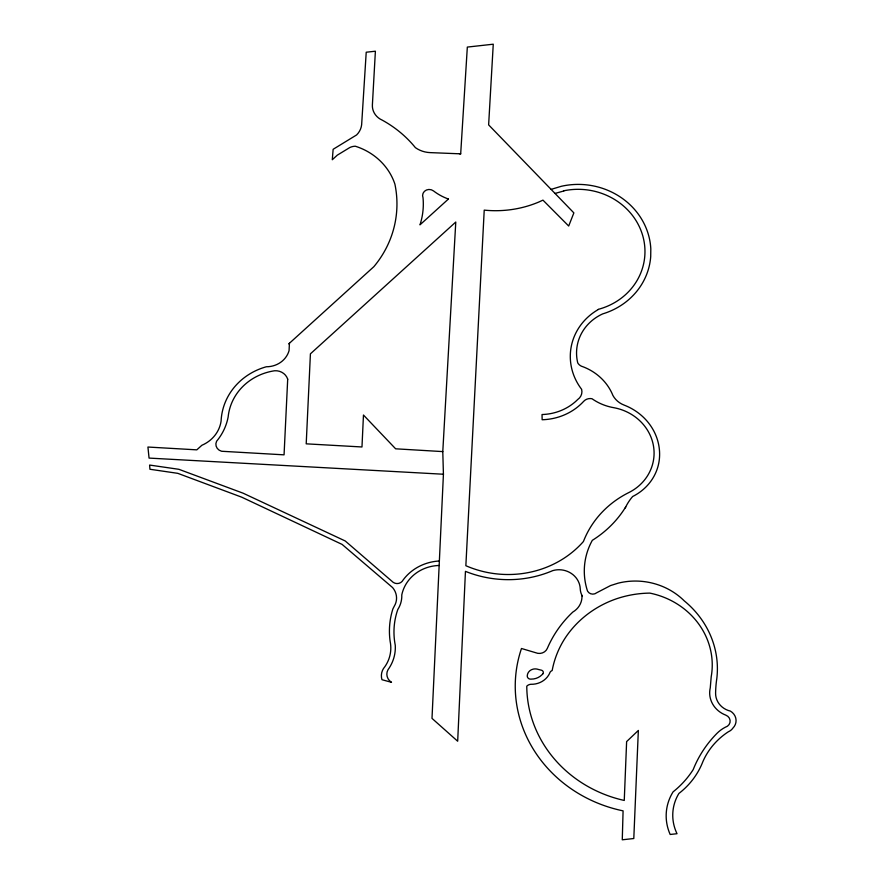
<?xml version="1.0" encoding="UTF-8"?>
<svg xmlns="http://www.w3.org/2000/svg" width="884" height="884" viewBox="0 0 884 884"><rect width="100%" height="100%" fill="white"/><g stroke="black" fill="none" stroke-linecap="round" stroke-linejoin="round"><path stroke-width="1.33" d="M289.422 343.268L289.068 350.639A23.846 22.144 6.6 0 1 266.349 366.761A64.952 60.311 6.6 0 0 221.099 421.005A34.222 31.78 6.6 0 1 201.872 445.271L196.812 449.846L147.926 447.039L149.065 458.089L443.425 474.233L432 718.383L457.68 741.234L465.448 571.351A107.075 99.417 6.6 0 0 552.776 570.611A20.962 19.459 6.6 0 1 580.247 588.788A18.708 17.371 6.6 0 0 581.959 595.44L582.258 596.004M288.759 343.865L373.866 266.67A111.262 103.306 6.6 0 0 394.905 184.148A60.996 56.631 6.6 0 0 355.335 146.225A12.619 11.724 6.6 0 0 349.766 147.562L337.301 155.153L332.296 159.728L333.135 149.297L356.595 134.954A19.227 17.857 6.6 0 0 361.633 124.81L366.219 52.222L375.391 51.206L372.385 104.964A16.774 15.58 6.6 0 0 382.197 120.125A111.384 103.417 6.6 0 1 415.392 147.65A25.846 24.001 6.6 0 0 430.099 152.612L460.686 153.838L467.327 47.084L493.261 44.2L488.631 124.876L573.86 212.889L568.699 226.028L542.953 200.138L538.897 201.994A105.516 97.969 6.6 0 1 484.222 210.127L465.857 565.716A98.897 91.825 6.6 0 0 583.429 541.505A99.019 91.936 6.6 0 1 628.8 492.576A48.985 45.482 6.6 0 0 653.464 445.89A48.985 45.482 6.6 0 0 614.181 407.756A50.941 47.305 6.6 0 1 592.004 398.728A8.652 8.033 6.6 0 0 583.694 401.314A57.836 53.703 6.6 0 1 542.146 419.745L542.036 414.53A51.736 48.034 6.6 0 0 577.716 399.513A10.663 9.901 6.6 0 0 581.628 389.336A60.322 56.012 6.6 0 1 598.346 309.499M442.785 451.602L455.779 222.039L310.417 353.832L306.207 443.834L361.976 446.972L363.468 415.038L395.634 448.807L442.785 451.602L443.425 474.233M625.242 507.946L625.728 506.93A55.106 51.161 6.6 0 1 632.624 496.521A52.222 48.487 6.6 0 0 659.53 457.116A56.222 52.2 6.6 0 0 624.082 405.082A21.326 19.802 6.6 0 1 612.91 395.457A52.399 48.653 6.6 0 0 582.832 366.705A8.265 7.68 6.6 0 1 577.749 362.915A47.648 44.233 6.6 0 1 602.733 313.875A71.261 66.167 6.6 0 0 650.712 256.636L650.812 248.89A71.538 66.422 6.6 0 0 561.318 186.292L551.097 189.386M555.03 193.452L563.87 190.955M459.47 153.739L460.686 153.838M563.826 190.778A65.825 61.118 6.6 0 1 642.668 235.464A65.825 61.118 6.6 0 1 598.302 309.345M581.959 595.44A20.078 18.641 6.6 0 1 572.821 612.059A119.572 111.019 6.6 0 0 547.318 648.403A8.785 8.155 6.6 0 1 535.494 652.657L521.483 648.491A135.153 125.484 6.6 0 0 623.087 810.86L622.27 839.8L633.795 838.518L638.347 730.449L626.623 741.588L624.259 800.451A124.699 115.782 6.6 0 1 526.776 686.183A6.321 5.868 6.6 0 1 530.82 684.293A20.199 18.752 6.6 0 0 549.605 673.398A4.321 4.011 6.6 0 1 552.168 670.547A102.29 94.975 6.6 0 1 563.826 640.171C575.683 620.955 594.457 606.534 615.684 599.065A102.29 94.975 6.6 0 1 649.839 593.109A77.792 72.234 6.6 0 1 711.2 676.779L710.272 687.774A25.426 23.603 6.6 0 0 725.797 715.134A6.873 6.387 6.6 0 1 727.421 726.217A34.377 31.923 6.6 0 0 717.023 733.311A120.235 111.638 6.6 0 0 693.189 769.61A97.737 90.754 6.6 0 1 673.078 791.865A51.968 48.255 6.6 0 0 670.171 834.474L677.022 833.711A48.101 44.653 6.6 0 1 678.901 793.456A80.985 75.195 6.6 0 0 702.813 761.787A73.98 68.698 6.6 0 1 728.416 731.731A10.973 10.188 6.6 0 0 732.891 728.118A11.912 11.061 6.6 0 0 730.405 711.101A19.205 17.835 6.6 0 1 715.598 693.255A126.832 117.76 6.6 0 1 716.847 678.249A95.737 88.886 6.6 0 0 684.282 600.888A66.167 61.438 6.6 0 0 618.082 583.186L610.546 585.562L596.7 592.766A5.868 5.448 6.6 0 1 587.529 591.109A72.886 67.67 6.6 0 1 592.313 540.334A110.124 102.246 6.6 0 0 625.728 506.93M439.149 565.473A39.935 37.073 6.6 0 0 401.789 594.888A28.852 26.796 6.6 0 1 397.811 609.485A78.654 73.029 6.6 0 0 395.27 645.276A43.161 40.078 6.6 0 1 388.032 669.674A10.398 9.658 6.6 0 0 391.502 682.304L381.965 679.708A15.614 14.498 6.6 0 1 384.883 666.658A37.338 34.664 6.6 0 0 390.153 641.464A84.798 78.731 6.6 0 1 392.894 608.899L394.198 606.336A17.945 16.663 6.6 0 0 392.618 587.595L342.108 544.411L241.708 497.173L177.794 473.338L149.937 469.26L149.617 465.061L178.877 469.305L243.067 493.173L345.235 540.975L393.258 582.39A6.542 6.077 6.6 0 0 402.121 581.407A48.233 44.786 6.6 0 1 439.359 560.986M287.698 379.17L284.062 454.84L221.597 451.26A7.658 7.105 6.6 0 1 216.613 441.226A60.278 55.968 6.6 0 0 228.149 416.972A56.686 52.631 6.6 0 1 274.637 370.761A12.442 11.547 6.6 0 1 287.698 379.17M542.776 673.917L541.903 674.835A14.752 13.691 6.6 0 1 531.118 679.122A3.315 3.083 6.6 0 1 527.24 675.928A7.912 7.348 6.6 0 1 533.306 669.1A8.796 8.166 6.6 0 1 538.433 669.475L541.693 670.271A2.475 2.298 6.6 0 1 542.776 673.917M448.42 199.044L419.977 224.845A77.472 71.935 6.6 0 0 423.038 197.872A6.718 6.243 6.6 0 1 433.525 190.922A52.454 48.708 6.6 0 0 448.42 199.044"/></g></svg>
